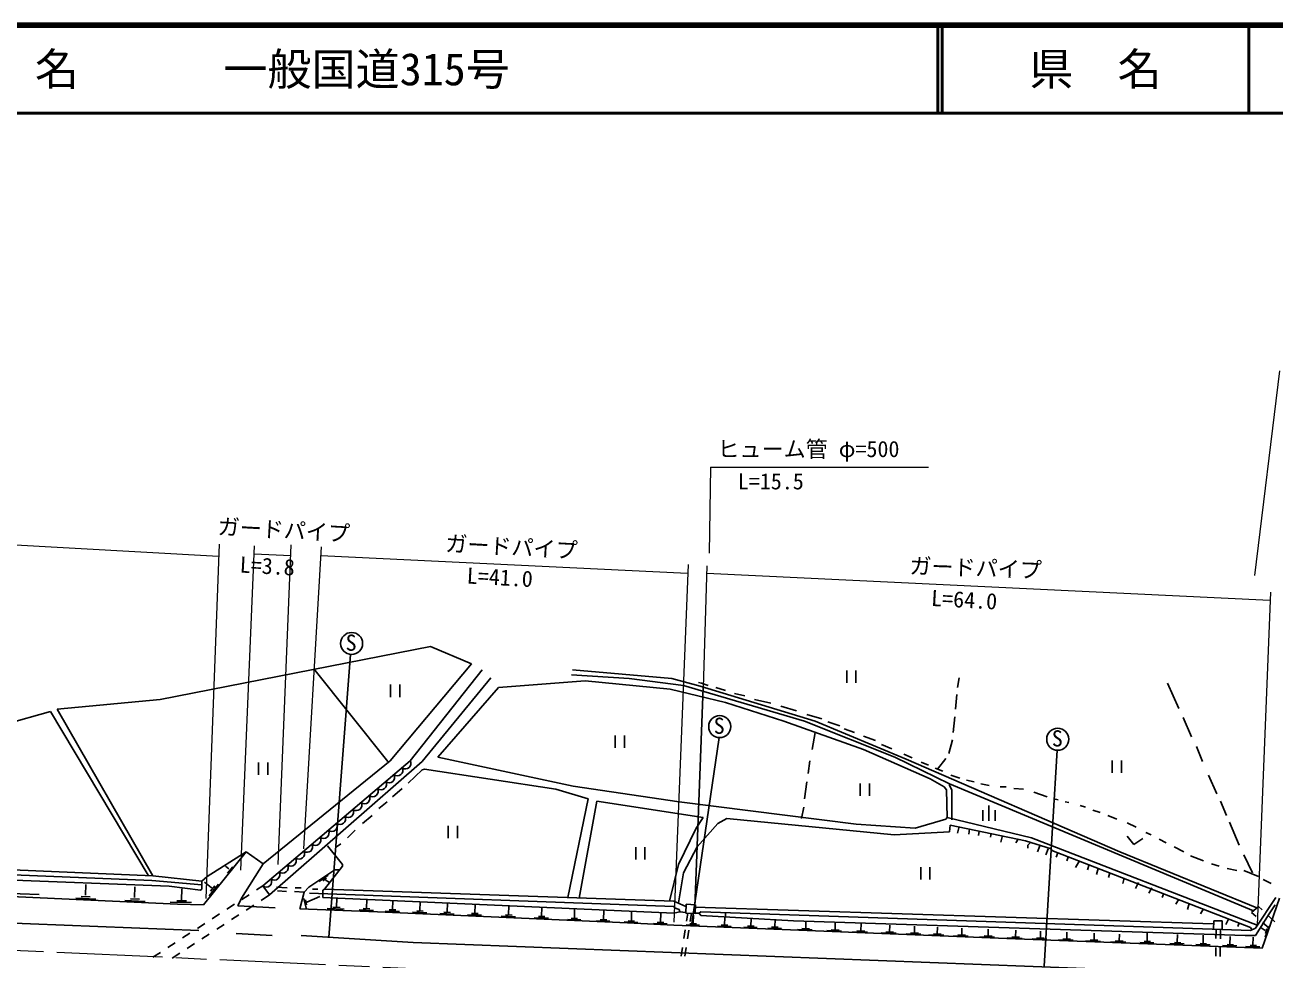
# Model space of a CAD drawing. Units: millimetres, scale not verified. Extents: x 40000 to 680000, y 20000 to 380000.
# Drawn here: x 194252 to 335980, y 274028 to 380000 of the extents above; entities that cross this region are included whole.
import ezdxf
from ezdxf.enums import TextEntityAlignment as Align

# ---------------------------------------------------------------- set-up
doc = ezdxf.new("R2010")
doc.units = ezdxf.units.MM
doc.header["$LTSCALE"] = 1000
doc.linetypes.add('CHAIN', pattern=[18.5, 12, -1.5, 3.5, -1.5])
for name, color, linetype, lineweight in [('M-BGD', 7, 'Continuous', 25), ('M-BMK', 2, 'CHAIN', 13), ('M-STR-HTXT', 7, 'Continuous', 13), ('M-TTL', 2, 'Continuous', 140), ('M-TTL-LINE', 7, 'Continuous', 50)]:
    doc.layers.add(name, color=color, linetype=linetype, lineweight=lineweight)
doc.layers.add('M-TTL-TXT', color=7, linetype='Continuous')
doc.styles.add('ＭＳ ゴシック', font='')
doc.styles.get('ＭＳ ゴシック').set_extended_font_data('MS Gothic')

msp = doc.modelspace()

# ---------------------------------------------------------------- linework, layer by layer
at = {"layer": 'M-BGD'}
for p, q in [((240226, 309556), (209576, 303544)), ((244882, 307608), (240226, 309556)), ((231150, 308657), (228719, 276601)), ((235654, 296602), (244882, 307608)), ((227018, 307016), (235400, 296517)), ((246068, 306931), (237940, 296602)), ((262747, 305915), (256228, 306338)), ((256312, 306931), (267573, 305915)), ((287415, 306834), (287415, 305434)), ((288465, 305434), (288465, 306834)), ((235707, 305234), (235707, 303834)), ((236757, 303834), (236757, 305234)), ((247084, 306000), (239294, 296517)), ((247930, 304899), (241072, 297025)), ((257752, 305661), (247930, 304899)), ((267404, 304730), (257752, 305661)), ((268928, 305153), (262747, 305915)), ((273669, 303206), (267404, 304730)), ((267573, 305915), (270790, 305068)), ((282644, 301089), (268928, 305153)), ((271129, 304899), (270198, 280007)), ((270621, 305492), (270960, 305407)), ((270790, 305068), (283829, 301089)), ((270960, 305407), (271722, 305153)), ((272568, 304899), (273669, 304560)), ((300170, 306000), (300000, 304899)), ((323792, 305407), (325062, 302528)), ((209576, 303544), (197892, 302444)), ((274685, 304222), (275870, 303968)), ((276971, 303544), (278834, 303121)), ((299916, 304137), (299746, 302444)), ((197130, 302190), (192050, 300750)), ((208222, 283648), (197130, 302190)), ((197892, 302444), (208730, 283563)), ((280273, 301089), (273669, 303206)), ((279934, 302782), (281712, 302274)), ((289332, 297872), (280273, 301089)), ((292888, 297025), (282644, 301089)), ((282898, 301851), (284591, 301343)), ((283829, 301089), (294158, 296771)), ((285268, 301004), (286623, 300581)), ((299662, 301597), (299492, 299819)), ((325570, 301512), (326501, 299311)), ((261181, 299488), (261181, 298088)), ((262231, 298088), (262231, 299488)), ((272944, 299239), (269813, 277909)), ((283829, 299819), (283490, 297872)), ((287131, 300242), (288316, 299819)), ((289332, 299396), (290687, 298888)), ((296868, 294570), (289332, 297872)), ((291364, 298464), (292550, 297956)), ((299408, 298972), (298984, 297448)), ((311272, 297805), (309822, 273318)), ((327094, 298210), (327771, 296517)), ((220718, 296407), (220718, 295007)), ((221220, 282432), (237940, 296602)), ((221260, 284918), (235654, 296602)), ((221768, 295007), (221768, 296407)), ((239294, 296517), (221986, 281410)), ((241072, 297025), (256397, 293723)), ((283236, 296602), (283067, 295162)), ((292888, 297025), (299069, 293977)), ((293904, 297364), (294836, 296940)), ((318373, 286272), (294158, 296771)), ((295852, 296432), (296698, 296094)), ((298646, 296856), (297714, 295670)), ((317511, 296644), (317511, 295244)), ((318561, 295244), (318561, 296644)), ((237686, 294062), (239294, 295586)), ((239294, 295586), (239548, 295670)), ((239548, 295670), (254450, 293384)), ((297460, 295755), (298307, 295416)), ((299238, 294993), (300254, 294654)), ((328448, 294993), (329380, 292876)), ((237008, 293469), (235908, 292538)), ((254450, 293384), (258090, 292284)), ((256397, 293723), (268420, 291945)), ((282898, 294231), (282644, 292284)), ((288956, 294037), (288956, 292637)), ((290006, 292637), (290006, 294037)), ((298476, 293638), (296868, 294570)), ((298730, 293300), (298476, 293638)), ((299069, 293808), (299069, 293977)), ((299069, 293977), (333528, 279584)), ((299323, 293300), (299069, 293808)), ((301016, 294400), (301863, 294231)), ((302625, 293977), (303556, 293808)), ((304826, 293638), (305504, 293638)), ((306350, 293469), (307451, 293384)), ((258090, 292284), (255804, 281108)), ((257074, 281023), (259106, 292030)), ((259106, 292030), (271129, 290167)), ((298815, 290167), (298730, 293300)), ((299323, 289913), (299323, 293300)), ((308636, 293046), (310160, 292538)), ((310922, 292284), (311409, 292174)), ((329803, 292030), (330480, 290421)), ((235315, 291945), (234384, 291183)), ((268420, 291945), (288486, 289405)), ((282559, 291352), (282305, 290082)), ((302846, 289781), (302846, 291006)), ((303546, 289781), (303546, 291531)), ((304246, 289781), (304246, 291006)), ((312192, 291945), (312616, 291860)), ((313886, 291522), (314478, 291352)), ((315325, 291014), (316172, 290760)), ((233622, 290421), (232521, 289490)), ((242223, 289239), (242223, 287839)), ((243273, 287839), (243273, 289239)), ((271129, 290167), (270367, 288982)), ((270452, 286865), (272822, 289490)), ((272822, 289490), (273838, 290082)), ((273838, 290082), (292804, 288220)), ((288486, 289405), (295174, 288982)), ((295174, 288982), (298646, 289998)), ((298646, 289998), (298815, 290167)), ((308382, 287881), (298815, 290167)), ((299069, 288558), (299154, 289320)), ((299154, 289320), (307705, 287542)), ((300170, 289151), (300000, 288389)), ((317018, 290421), (318034, 289998)), ((319220, 289574), (320236, 289066)), ((330819, 289659), (331920, 287034)), ((231674, 288728), (230828, 287881)), ((270367, 288982), (268335, 284833)), ((292804, 288220), (299069, 288558)), ((301355, 288897), (301270, 288304)), ((302456, 288643), (302371, 288135)), ((303810, 288389), (303726, 287966)), ((305080, 288135), (304911, 287373)), ((306858, 287712), (306604, 287288)), ((333952, 277975), (308382, 287881)), ((319220, 288050), (319982, 287119)), ((319982, 287119), (320998, 287796)), ((321336, 288474), (321929, 288220)), ((322860, 287712), (323622, 287288)), ((228542, 286950), (230235, 284833)), ((230066, 287204), (229473, 286780)), ((263491, 286810), (263491, 285410)), ((264541, 285410), (264541, 286810)), ((268928, 283902), (270452, 286865)), ((307705, 287542), (310584, 286611)), ((308213, 287288), (307959, 287034)), ((307959, 287034), (307959, 286696)), ((309314, 286950), (309060, 286272)), ((310245, 286611), (309991, 285934)), ((310584, 286611), (310668, 286442)), ((310668, 286442), (333190, 277721)), ((324554, 286865), (325654, 286272)), ((214487, 280261), (219313, 286272)), ((219313, 286272), (214910, 283478)), ((218805, 281023), (221260, 284918)), ((221260, 284918), (219313, 286272)), ((311346, 286188), (311176, 285680)), ((312531, 285680), (312362, 285256)), ((313801, 285256), (313378, 284494)), ((333933, 279930), (318373, 286272)), ((326416, 285849), (327856, 285256)), ((328787, 284918), (329634, 284664)), ((332428, 285934), (333444, 283902)), ((148447, 284833), (210592, 282378)), ((208730, 283563), (180705, 284748)), ((208645, 283055), (181128, 284156)), ((214318, 282970), (208730, 283563)), ((214910, 283478), (214318, 282970)), ((217362, 284346), (216993, 284658)), ((217825, 284590), (217217, 283872)), ((229388, 284240), (226425, 282293)), ((228620, 283623), (227607, 282919)), ((230235, 284664), (228203, 282039)), ((229896, 284240), (229388, 284240)), ((230235, 284833), (230235, 284664)), ((268335, 284833), (267319, 280684)), ((268335, 280515), (268928, 283902)), ((295808, 284559), (295808, 283159)), ((296858, 283159), (296858, 284559)), ((314902, 284833), (314732, 284240)), ((315918, 284410), (315748, 283732)), ((317272, 283902), (317103, 283394)), ((330565, 284410), (331666, 284156)), ((332428, 284156), (334121, 283478)), ((201097, 281356), (201144, 282596)), ((206664, 281095), (206711, 282336)), ((214318, 282547), (208645, 283055)), ((210592, 282378), (214148, 281954)), ((211992, 280851), (212038, 282079)), ((214318, 282039), (214318, 282970)), ((215375, 282254), (214589, 282852)), ((216186, 282628), (215141, 281312)), ((215780, 282436), (215297, 281817)), ((215437, 282207), (215375, 282254)), ((221220, 282432), (220508, 281970)), ((221220, 282432), (221986, 281410)), ((222784, 282293), (223970, 282208)), ((224901, 282208), (225578, 282208)), ((226425, 282293), (225917, 281700)), ((228425, 283311), (228027, 283009)), ((228314, 283092), (228737, 282843)), ((318881, 283309), (318712, 282716)), ((320490, 282801), (320151, 282124)), ((322014, 282208), (321675, 281616)), ((334629, 283140), (335560, 282716)), ((187986, 281446), (211524, 280346)), ((191542, 281616), (195860, 281446)), ((202299, 280934), (200013, 281028)), ((201651, 281176), (200637, 281223)), ((207866, 280674), (205580, 280768)), ((207218, 280916), (206204, 280963)), ((212517, 280726), (211456, 280742)), ((212579, 280726), (212517, 280726)), ((214148, 281954), (214318, 282039)), ((218382, 280176), (218805, 281023)), ((219669, 281426), (218830, 280881)), ((221986, 281410), (221018, 280781)), ((222869, 281870), (223885, 281785)), ((224816, 281785), (225917, 281700)), ((225917, 281700), (225409, 279838)), ((225850, 281003), (226115, 279918)), ((226046, 280854), (226154, 280275)), ((226199, 280580), (227686, 281208)), ((226510, 281616), (267827, 280092)), ((226848, 282039), (227441, 282039)), ((228203, 282039), (228034, 281954)), ((228034, 281954), (228034, 281108)), ((228034, 281108), (267827, 279330)), ((228203, 282039), (267827, 280684)), ((229567, 280082), (229598, 280976)), ((232966, 279928), (233003, 280828)), ((235918, 279804), (235954, 280703)), ((267827, 280684), (269182, 280092)), ((323368, 281616), (323199, 281108)), ((325062, 280938), (324723, 280346)), ((333782, 277636), (336068, 281108)), ((336492, 281023), (334544, 275350)), ((213141, 280539), (210715, 280586)), ((214487, 280261), (211524, 280346)), ((216313, 279248), (215474, 278704)), ((217991, 280337), (217152, 279793)), ((222615, 279922), (218382, 280176)), ((220179, 280237), (219340, 279693)), ((225409, 279838), (234214, 279499)), ((228510, 279863), (230451, 279794)), ((229144, 280016), (229973, 279984)), ((232139, 279694), (233747, 279637)), ((232607, 279855), (233356, 279824)), ((234214, 279499), (262578, 278229)), ((235091, 279570), (236698, 279512)), ((235559, 279731), (236308, 279700)), ((238196, 279431), (239804, 279373)), ((238664, 279592), (239413, 279561)), ((239023, 279665), (239060, 280564)), ((241291, 279292), (242898, 279235)), ((241759, 279453), (242508, 279422)), ((242117, 279526), (242154, 280426)), ((244885, 279313), (245634, 279282)), ((245244, 279386), (245281, 280286)), ((249084, 279214), (249121, 280114)), ((252818, 279047), (252855, 279947)), ((256543, 278801), (256574, 279737)), ((259843, 278653), (259874, 279589)), ((263003, 278510), (263034, 279446)), ((266313, 278350), (266345, 279286)), ((267827, 280092), (267912, 279922)), ((267827, 279330), (268504, 279499)), ((267912, 279922), (268420, 279753)), ((268420, 279753), (268504, 279499)), ((268504, 279499), (269185, 279424)), ((269182, 279342), (269210, 280336)), ((270243, 279311), (269182, 279342)), ((269210, 280336), (270272, 280280)), ((269408, 279336), (269268, 278424)), ((269816, 279323), (269676, 278409)), ((270198, 280007), (328956, 278144)), ((270272, 280280), (270243, 279311)), ((270706, 279330), (270282, 279330)), ((270875, 279499), (270706, 279330)), ((270875, 279076), (270706, 279330)), ((329972, 277467), (270875, 279499)), ((273669, 279414), (273669, 278991)), ((326247, 280430), (326078, 279753)), ((327856, 279838), (327517, 279245)), ((334121, 280092), (333308, 279395)), ((333308, 279395), (333827, 278939)), ((333782, 276790), (335306, 279245)), ((334121, 280092), (334513, 279727)), ((335306, 279245), (335984, 280261)), ((188156, 278398), (213979, 277382)), ((214635, 278160), (213797, 277615)), ((216824, 278060), (215985, 277516)), ((218501, 279148), (217662, 278604)), ((244417, 279152), (246024, 279095)), ((248257, 278980), (249864, 278923)), ((248725, 279141), (249474, 279110)), ((251991, 278813), (253598, 278756)), ((252459, 278974), (253208, 278943)), ((255746, 278629), (257276, 278577)), ((256169, 278738), (256907, 278723)), ((259046, 278481), (260577, 278429)), ((259469, 278591), (260207, 278575)), ((262205, 278338), (263736, 278286)), ((262578, 278229), (267827, 277975)), ((262628, 278448), (263367, 278432)), ((265516, 278178), (267047, 278126)), ((265939, 278288), (266677, 278272)), ((267827, 277975), (305588, 276451)), ((269214, 278017), (270745, 277965)), ((269637, 278126), (270376, 278111)), ((270012, 278189), (270043, 279125)), ((281374, 278483), (270875, 279076)), ((272779, 277873), (274310, 277821)), ((273202, 277983), (273941, 277967)), ((273576, 278045), (273601, 278793)), ((276175, 277863), (276913, 277847)), ((276549, 277925), (276574, 278673)), ((279285, 277815), (279310, 278563)), ((332597, 276790), (281374, 278483)), ((282769, 277611), (282782, 278367)), ((286112, 277476), (286125, 278232)), ((289034, 277358), (289048, 278114)), ((292287, 277227), (292301, 277983)), ((295106, 277113), (295120, 277869)), ((329041, 278483), (329012, 277500)), ((329041, 278483), (329972, 278483)), ((329972, 278483), (329972, 277467)), ((330734, 278737), (330396, 278060)), ((331920, 278229), (331750, 277806)), ((334578, 278279), (335329, 277618)), ((335308, 277854), (334857, 276630)), ((335245, 279046), (335977, 278364)), ((212958, 277071), (212119, 276527)), ((215146, 276971), (214307, 276427)), ((218212, 277044), (222276, 276790)), ((225578, 276790), (238278, 276028)), ((269116, 277436), (268964, 276448)), ((269524, 277421), (269372, 276433)), ((275752, 277753), (277282, 277701)), ((278487, 277643), (280018, 277591)), ((278910, 277752), (279649, 277737)), ((281822, 277490), (283504, 277434)), ((282318, 277583), (283205, 277559)), ((285165, 277355), (286847, 277299)), ((285661, 277448), (286548, 277424)), ((288088, 277237), (289769, 277181)), ((288583, 277330), (289471, 277306)), ((291341, 277105), (293022, 277050)), ((291837, 277199), (292724, 277175)), ((294159, 276992), (295841, 276936)), ((294655, 277085), (295543, 277061)), ((296747, 276887), (298429, 276832)), ((297243, 276981), (298131, 276956)), ((297694, 277009), (297708, 277764)), ((299523, 276775), (301205, 276720)), ((300019, 276869), (300907, 276844)), ((300470, 276896), (300484, 277652)), ((302511, 276655), (304192, 276599)), ((303007, 276748), (303894, 276724)), ((303457, 276776), (303471, 277532)), ((334544, 275350), (305588, 276451)), ((305630, 276531), (307311, 276476)), ((306126, 276625), (307013, 276600)), ((306576, 276652), (306590, 277408)), ((308436, 276424), (310117, 276369)), ((308932, 276518), (309819, 276494)), ((309382, 276546), (309396, 277302)), ((311912, 276405), (312799, 276380)), ((312362, 276432), (312376, 277188)), ((315462, 276315), (315476, 277070)), ((318317, 276206), (318331, 276962)), ((321483, 276180), (321494, 277065)), ((324897, 276051), (324908, 276935)), ((327836, 275939), (327847, 276823)), ((329295, 277490), (329283, 276457)), ((329796, 277473), (329784, 276440)), ((333190, 277382), (329972, 277467)), ((330872, 275824), (330882, 276708)), ((333782, 276790), (332597, 276790)), ((333190, 277721), (333359, 277467)), ((333782, 277636), (333190, 277382)), ((333485, 275724), (333495, 276608)), ((334854, 277382), (334424, 277680)), ((335062, 277556), (334899, 277025)), ((211280, 275982), (210441, 275438)), ((213468, 275883), (212629, 275338)), ((238278, 276028), (332004, 272387)), ((268812, 275459), (268660, 274471)), ((269220, 275444), (269068, 274456)), ((311416, 276311), (313098, 276256)), ((314516, 276193), (316197, 276138)), ((315012, 276287), (315899, 276263)), ((317371, 276085), (319053, 276029)), ((317867, 276178), (318754, 276154)), ((320651, 276009), (322258, 275983)), ((321156, 276128), (321873, 276118)), ((324065, 275879), (325672, 275853)), ((324570, 275999), (325287, 275988)), ((327004, 275767), (328611, 275741)), ((327508, 275887), (328226, 275876)), ((329272, 275457), (329261, 274457)), ((329773, 275440), (329762, 274440)), ((330040, 275652), (331647, 275626)), ((330544, 275771), (331262, 275761)), ((332652, 275553), (334260, 275527)), ((333157, 275672), (333875, 275662)), ((209602, 274894), (208763, 274349)), ((211790, 274794), (210951, 274250))]:
    msp.add_line(p, q, dxfattribs=at)
for centre in [(231284, 309900), (273018, 300487), (311349, 299052)]:
    msp.add_circle(centre, 1250, dxfattribs=at)
for centre in [(237397, 296300), (235539, 294726), (236468, 295513), (233682, 293151), (234611, 293938), (232753, 292364), (230895, 290790), (231824, 291577), (229037, 289215), (229966, 290002), (227179, 287641), (228108, 288428), (225322, 286066), (226251, 286854), (224393, 285279), (222535, 283705), (223464, 284492), (221606, 282918)]:
    msp.add_arc(centre, 621, 231.48851, 29.07248, dxfattribs=at)
at = {"layer": 'M-BMK'}
msp.add_line((160901, 276617), (261470, 271994), dxfattribs=at)
at = {"layer": 'M-STR-HTXT'}
for p, q in [((336492, 340798), (333651, 317615)), ((271976, 329876), (271806, 320139)), ((271976, 329876), (296709, 329876)), ((123469, 324940), (216180, 319800)), ((216265, 321155), (214759, 280996)), ((220244, 320986), (218679, 284208)), ((224393, 321070), (222911, 284850)), ((227846, 320851), (225832, 286611)), ((220244, 320054), (224393, 319885)), ((227790, 319889), (269351, 317853)), ((269436, 318869), (267827, 278314)), ((271552, 318700), (271129, 304899)), ((271552, 317853), (335391, 314805)), ((335476, 315736), (333952, 277975))]:
    msp.add_line(p, q, dxfattribs=at)
at = {"layer": 'M-TTL'}
msp.add_line((680000, 380000), (40000, 380000), dxfattribs=at)
at = {"layer": 'M-TTL-LINE'}
for p, q in [((297750, 380000), (297750, 370000)), ((298250, 380000), (298250, 370000)), ((333000, 380000), (333000, 370000)), ((40000, 370000), (680000, 370000))]:
    msp.add_line(p, q, dxfattribs=at)

# ---------------------------------------------------------------- texts
at = {"layer": 'M-BGD', "style": 'ＭＳ ゴシック'}
for p in [(230605, 308526), (272339, 299114), (310671, 297679)]:
    msp.add_text('S', height=1833, dxfattribs=at).set_placement(p, align=Align.BOTTOM_LEFT)
at = {"layer": 'M-STR-HTXT', "style": 'ＭＳ ゴシック'}
for s, p in [('ヒューム管 φ=500', (272768, 330476)), ('L=15.5', (275074, 326816))]:
    msp.add_text(s, height=1833, dxfattribs=at).set_placement(p, align=Align.BOTTOM_LEFT)
for s, rotation, p in [('ガードパイプ', 356.827, (216026, 321722)), ('ガードパイプ', 356.827, (241838, 319808)), ('L=3.8', 356.827, (218534, 317397)), ('ガードパイプ', 358.014, (294489, 317268)), ('L=41.0', 356.827, (244276, 316151)), ('L=64.0', 356.827, (296927, 313610))]:
    msp.add_text(s, height=1833, rotation=rotation, dxfattribs=at).set_placement(p, align=Align.BOTTOM_LEFT)
at = {"layer": 'M-TTL-TXT', "style": 'ＭＳ ゴシック'}
for s, p in [('路 線 名', (180380, 375000)), ('一般国道315号', (216734, 375000))]:
    msp.add_text(s, height=3666, dxfattribs=at).set_placement(p, align=Align.MIDDLE_LEFT)
msp.add_text('県\u3000名', height=3666, dxfattribs=at).set_placement((315625, 375000), align=Align.MIDDLE_CENTER)

doc.saveas('drawing.dxf')
